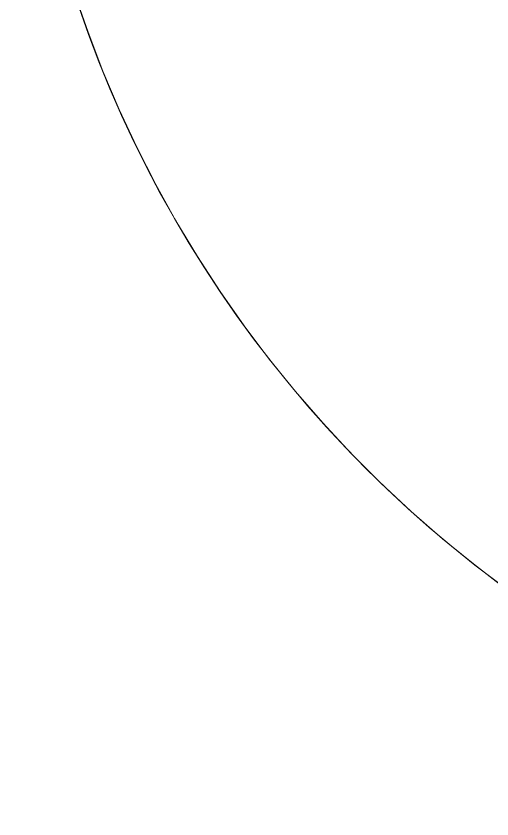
# Model space of a CAD drawing. Header units: inches. Extents: x -12 to 136, y -5 to 104.
# Drawn here: x 45.18 to 48.72, y -4.78 to 1.19 of the extents above; entities that cross this region are included whole.
import ezdxf

# ---------------------------------------------------------------- set-up
doc = ezdxf.new("R2010")
doc.units = ezdxf.units.IN
doc.layers.add('ZANO_R', color=7, linetype='Continuous', lineweight=0)

msp = doc.modelspace()

# ---------------------------------------------------------------- linework, layer by layer
at = {"layer": 'ZANO_R'}
for p, q in [((45.61389, 1.35889), (45.7147, 1.06591)), ((45.7147, 1.06591), (45.82566, 0.77663)), ((45.82566, 0.77663), (45.94664, 0.49139)), ((45.94664, 0.49139), (46.07749, 0.21054)), ((46.07749, 0.21054), (46.21806, -0.06557)), ((46.21806, -0.06557), (46.36818, -0.33661)), ((46.36818, -0.33661), (46.52765, -0.60225)), ((46.52765, -0.60225), (46.6963, -0.86217)), ((46.6963, -0.86217), (46.8739, -1.11605)), ((46.8739, -1.11605), (47.06025, -1.36358)), ((47.06025, -1.36358), (47.25512, -1.60446)), ((47.25512, -1.60446), (47.45827, -1.8384)), ((47.45827, -1.8384), (47.66946, -2.06511)), ((47.66946, -2.06511), (47.88842, -2.28432)), ((47.88842, -2.28432), (48.1149, -2.49576)), ((48.1149, -2.49576), (48.34861, -2.69917)), ((48.34861, -2.69917), (48.58928, -2.89431)), ((48.58928, -2.89431), (48.8366, -3.08093))]:
    msp.add_line(p, q, dxfattribs=at)
msp.add_circle((54.0626, 4.10196), 8.88285, dxfattribs=at)

doc.saveas('drawing.dxf')
